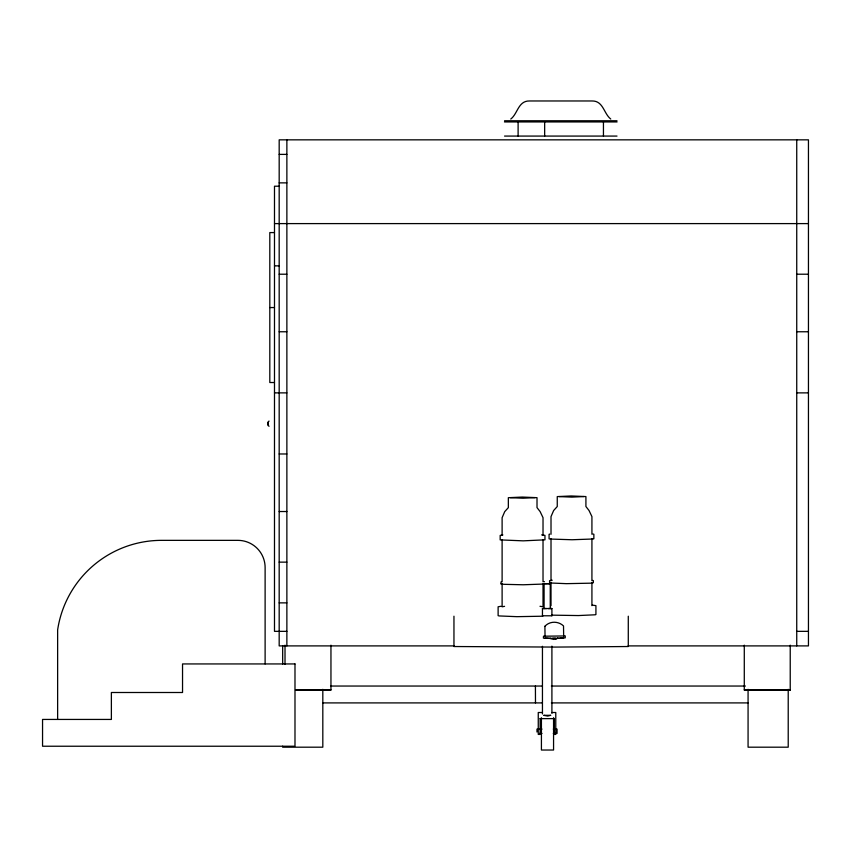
<?xml version="1.0" encoding="UTF-8"?>
<svg xmlns="http://www.w3.org/2000/svg" width="851" height="851" viewBox="0 0 851 851"><rect width="100%" height="100%" fill="white"/><g stroke="black" fill="none" stroke-linecap="round" stroke-linejoin="round"><path stroke-width="1.28" d="M269.107 421.128C267.735 420.415 267.395 426.745 269.107 426.202M268.022 422.351L268.033 424.979L267.937 424.341M563.596 637.878L562.894 637.963M549.672 638.42L553.746 639.409L555.884 639.027M544.98 626.187C549.906 620.9 558.394 621.028 563.522 625.953L563.649 636.133M510.781 119.034C517.812 113.704 518.174 100.673 529.588 100.971L591.966 100.971C603.37 100.673 603.731 113.704 610.763 119.034M555.831 639.08L557.767 638.229M535.013 497.665L523.014 498.218L510.345 497.697M583.914 496.569L571.915 497.122L559.245 496.601M549.682 534.066L549.076 534.322L549.076 538.8L550.001 539.045L572.074 539.747L593.253 538.991L593.86 538.747L593.86 534.268L592.945 534.013M501.282 581.552L500.686 583.85L503.92 584.318L523.163 584.775L543.853 584.041M502.867 534.917L500.175 535.417L500.175 539.896L523.174 540.842L544.959 539.842L544.959 535.364L541.661 534.875M552.225 580.222L549.586 580.701L549.586 582.754M501.058 606.263L498.122 606.795L498.122 615.656L499.122 615.933L516.887 616.667L542.832 616.209M504.579 606.337L502.111 606.795L502.111 583.85M561.607 638.059L565.224 637.867L565.287 635.942L543.481 636.208L543.417 638.133L550.523 638.293M559.83 638.133L562.894 638.069M557.682 638.207L560.798 638.165M558.277 638.25L549.863 638.356M546.725 608.539L544.087 608.539L544.087 583.743L550.257 583.743L550.267 608.529L549.033 608.539M551.884 615.784L542.449 615.784L542.449 608.539L544.108 608.529M551.884 608.539L548.321 608.539M552.618 638.346L555.49 638.303M504.547 120.768L617.007 120.768M504.462 121.938L617.092 121.938M504.547 136.075L617.007 136.075M279.181 154.393L286.872 154.393M279.181 182.869L286.872 182.869M279.181 186.209L274.49 186.209L274.49 631.346L286.872 631.346M274.49 223.6L808.45 223.6M274.49 232.578L269.81 232.578L269.81 382.524L274.49 382.524M274.49 265.863L279.181 265.863M279.181 274.213L286.872 274.213M796.738 274.213L808.45 274.213M269.81 307.551L274.49 307.551M279.181 331.762L286.872 331.762M796.738 331.762L808.45 331.762M274.49 392.875L286.872 392.875M796.738 392.875L808.45 392.875M279.181 453.977L286.872 453.977M279.181 511.525L286.872 511.525M279.181 562.139L286.872 562.139M279.181 602.87L286.872 602.87M546.48 608.55L548.927 608.55M796.738 631.346L808.45 631.346M454.168 645.898L279.181 645.898L279.181 139.841L808.45 139.841L808.45 645.898L628.112 645.898M330.794 686.044L542.055 686.044M551.363 686.044L745.412 686.044M295.51 689.853L330.954 689.853M744.285 689.853L790.228 689.853M295.51 690.055L330.954 690.055L330.954 645.175M790.228 690.055L744.285 690.055L744.285 645.175M787.601 690.257L790.228 690.257L790.228 645.175M322.816 702.905L542.055 702.905M551.363 702.905L748.072 702.905M542.108 712.51L538.257 712.51L538.257 734.413L540.13 734.413L540.13 718.446M552.246 712.51L555.777 712.51L555.777 734.413L554.224 734.413L554.224 718.446M540.13 718.627L554.224 718.627M538.257 729.105L536.981 729.105L536.981 732.02M539.513 729.105L542.013 729.105M553.31 729.105L557.065 729.105L557.065 733.402L553.31 733.402M539.513 733.402L542.013 733.402M546.725 583.754L544.087 583.743M547.629 583.733L550.267 583.743M545.948 608.539L542.449 608.539M550.129 608.518L551.905 608.529L551.905 615.784M548.448 638.282L545.065 638.112M551.629 615.145L578.435 615.56L595.264 614.784L595.923 614.507L595.923 605.646L592.317 605.114M550.491 582.999L566.383 583.658L590.722 583.18L593.349 582.701L593.349 580.659L592.456 580.403M540.002 606.295L543.023 606.742L543.023 583.797M543.555 581.499L544.449 581.754M544.906 626.272L545.034 636.282M796.738 139.841L796.738 645.898M788.217 689.331L788.217 747.189L748.072 747.189L748.072 689.331M628.283 616.198L628.283 646.526L555.512 647.079L453.955 646.526L453.955 616.198M603.444 122.023L603.444 136.075M591.924 534.268L591.924 516.578L589.02 510.494L585.913 506.515L585.913 496.569L571.191 495.963L557.256 496.601L557.256 506.547L553.639 510.536L551.012 516.621L551.012 534.311M591.924 538.747L591.924 580.659M591.924 582.701L591.924 605.646M553.565 717.723L553.565 750.029L541.417 750.029L541.417 717.723M551.905 646.132L551.905 713.425M551.012 538.789L551.012 580.701M551.012 582.754L551.012 605.699M544.661 122.023L544.661 136.075M543.023 535.364L543.023 517.674L540.119 511.589L537.013 507.611L537.013 497.665L522.291 497.058L508.345 497.697L508.345 507.643L504.728 511.632L502.111 517.716L502.111 535.407M543.023 539.842L543.023 581.754M542.449 646.303L542.449 713.978M535.417 686.044L535.481 702.905M518.11 122.023L518.11 136.075M502.111 539.885L502.111 581.797M322.816 689.331L322.816 747.189L282.67 747.189L282.67 746.178M286.872 139.841L286.872 645.898M285.011 645.175L285.011 664.333M282.67 645.771L282.67 664.046M265.118 663.94L265.118 567.574A27.221 27.221 0 0 0 237.897 540.353L161.594 540.353A105.13 105.13 0 0 0 57.634 629.9L57.634 719.435M550.629 715.329L547.725 716.085L543.736 715.329L550.629 715.329M294.989 663.94L182.539 663.94L182.539 692.501L111.375 692.501L111.375 719.435L42.55 719.435L42.55 746.231L294.989 746.231L294.989 663.94"/></g></svg>
